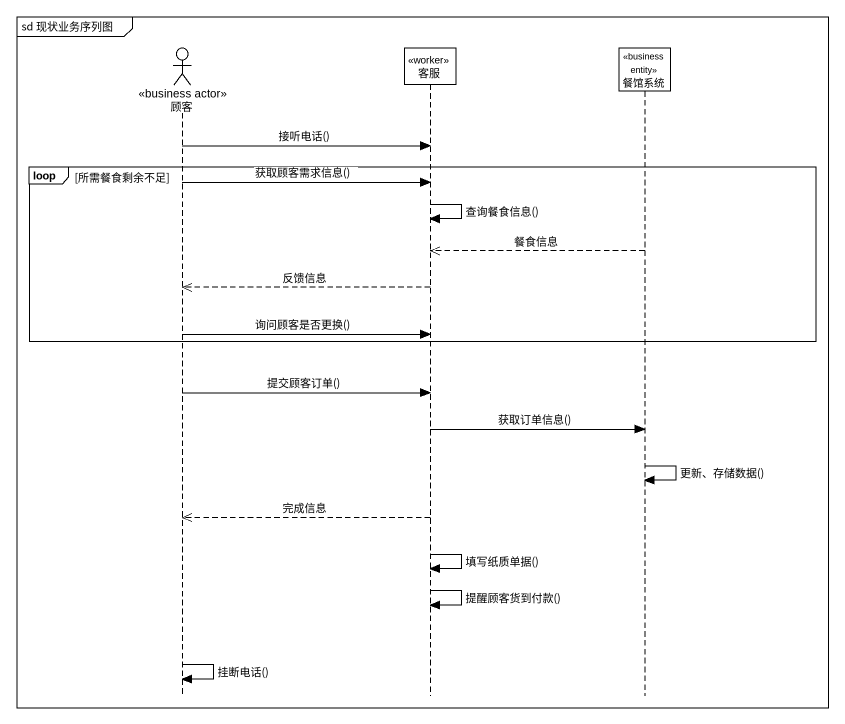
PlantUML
@startuml
mainframe sd 现状业务序列图
hide footbox
actor 顾客 <<business actor>>
participant 客服 <<worker>>
participant 餐馆系统 <<business entity>>

顾客 -> 客服 : 接听电话()
loop 所需餐食剩余不足
  顾客 -> 客服 : 获取顾客需求信息()
  客服 -> 客服 : 查询餐食信息()
  餐馆系统 -->> 客服 : 餐食信息
  客服 -->> 顾客 : 反馈信息
  顾客 -> 客服 : 询问顾客是否更换()
end
顾客 -> 客服 : 提交顾客订单()
客服 -> 餐馆系统 : 获取订单信息()
餐馆系统 -> 餐馆系统 : 更新、存储数据()
客服 -->> 顾客 : 完成信息
客服 -> 客服 : 填写纸质单据()
客服 -> 客服 : 提醒顾客货到付款()
顾客 -> 顾客 : 挂断电话()
@enduml
